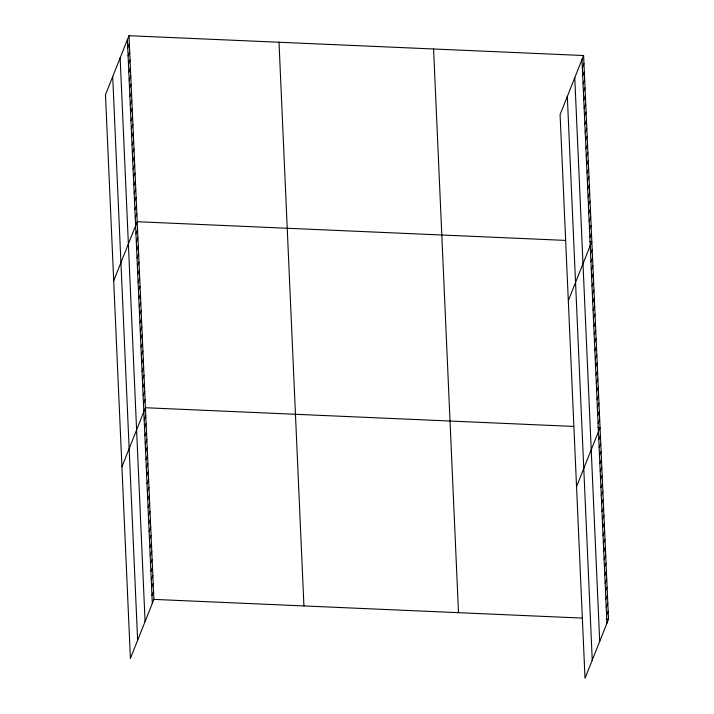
<?xml version="1.0" encoding="UTF-8"?>
<svg xmlns="http://www.w3.org/2000/svg" width="714" height="714" viewBox="0 0 714 714"><rect width="100%" height="100%" fill="white"/><g stroke="black" fill="none" stroke-linecap="round" stroke-linejoin="round"><path stroke-width="1.07" d="M128.984 35.7L105.476 94.775L130.403 658.469L153.912 599.394L128.984 35.7L583.597 55.531L608.524 619.225L585.016 678.3L560.088 114.606L583.597 55.531M127.735 47.82L129.341 43.786M128.092 55.906L129.698 51.872M128.449 63.992L130.055 59.967M128.806 72.078L130.412 68.053M129.163 80.164L130.769 76.139M129.52 88.259L131.126 84.225M129.877 96.345L131.483 92.311M130.243 104.431L131.84 100.406M130.6 112.517L132.197 108.492M130.957 120.604L132.554 116.578M131.314 128.698L132.911 124.664M131.671 136.785L133.277 132.75M132.028 144.871L133.634 140.845M132.385 152.957L133.991 148.931M132.742 161.043L134.348 157.018M133.099 169.138L134.705 165.104M133.456 177.224L135.062 173.19M133.813 185.31L135.419 181.285M134.17 193.396L135.776 189.371M134.535 201.482L136.133 197.457M134.892 209.577L136.49 205.543M135.249 217.663L136.847 213.629M113.696 280.789L137.204 221.715L565.345 240.395M135.963 233.835L137.561 229.81M136.32 241.921L137.927 237.896M136.677 250.007L138.284 245.982M137.034 258.102L138.641 254.068M137.391 266.188L138.998 262.154M137.748 274.274L139.355 270.249M138.105 282.36L139.712 278.335M138.462 290.446L140.069 286.421M138.819 298.541L140.426 294.507M139.185 306.627L140.783 302.593M139.542 314.713L141.14 310.688M139.899 322.799L141.497 318.774M140.256 330.885L141.854 326.86M140.613 338.98L142.22 334.946M140.97 347.066L142.577 343.032M141.327 355.153L142.934 351.127M141.684 363.239L143.291 359.213M142.041 371.325L143.648 367.299M142.398 379.42L144.005 375.385M142.755 387.506L144.362 383.472M143.112 395.592L144.719 391.567M143.469 403.678L145.076 399.653M121.924 466.813L145.433 407.739L573.574 426.419M144.183 419.752L145.79 415.726M144.54 427.74L146.138 423.705M144.888 435.727L146.495 431.693M145.245 443.706L146.852 439.681M145.594 451.694L147.2 447.669M145.951 459.682L147.557 455.648M146.308 467.67L147.905 463.636M146.656 475.649L148.262 471.624M147.013 483.637L148.61 479.612M147.361 491.625L148.967 487.591M147.718 499.613L149.324 495.578M148.066 507.592L149.672 503.566M148.423 515.579L150.029 511.554M148.78 523.567L150.377 519.533M149.128 531.555L150.734 527.521M149.485 539.534L151.082 535.509M149.833 547.522L151.439 543.497M150.19 555.51L151.796 551.476M150.538 563.498L152.144 559.464M150.895 571.477L152.501 567.451M151.252 579.465L152.85 575.439M151.6 587.452L153.207 583.427M151.957 595.44L153.555 591.406M582.347 67.651L583.954 63.617M582.713 75.738L584.311 71.712M583.07 83.824L584.668 79.798M583.427 91.91L585.025 87.884M583.784 100.005L585.382 95.971M584.141 108.091L585.739 104.057M584.498 116.177L586.105 112.143M584.855 124.263L586.462 120.238M585.212 132.349L586.819 128.324M585.569 140.435L587.176 136.41M585.926 148.53L587.533 144.496M586.283 156.616L587.89 152.582M586.64 164.702L588.247 160.677M586.997 172.788L588.604 168.763M587.363 180.874L588.961 176.849M587.72 188.969L589.318 184.935M588.077 197.055L589.675 193.021M588.434 205.141L590.032 201.116M588.791 213.227L590.398 209.202M589.148 221.313L590.755 217.288M589.505 229.408L591.112 225.374M589.862 237.494L591.469 233.46M568.317 300.621L591.826 241.555L589.621 241.457M590.576 253.666L592.183 249.641M590.933 261.752L592.54 257.727M591.29 269.847L592.897 265.813M591.647 277.933L593.254 273.899M592.013 286.019L593.611 281.994M592.37 294.106L593.968 290.08M592.727 302.192L594.325 298.166M593.084 310.287L594.682 306.252M593.441 318.373L595.048 314.338M593.798 326.459L595.405 322.433M594.155 334.545L595.762 330.52M594.512 342.631L596.119 338.606M594.869 350.726L596.476 346.692M595.226 358.812L596.833 354.778M595.583 366.898L597.19 362.873M595.94 374.984L597.547 370.959M596.306 383.07L597.904 379.045M596.663 391.165L598.261 387.131M597.02 399.251L598.618 395.217M597.377 407.337L598.975 403.303M597.734 415.423L599.332 411.398M598.091 423.509L599.698 419.484M576.546 486.645L600.055 427.57L597.841 427.472M598.805 439.583L600.403 435.558M599.153 447.571L600.76 443.546M599.51 455.559L601.108 451.525M599.858 463.547L601.465 459.513M600.215 471.526L601.822 467.5M600.563 479.513L602.17 475.488M600.92 487.501L602.527 483.467M601.277 495.489L602.875 491.455M601.625 503.468L603.232 499.443M601.982 511.456L603.58 507.431M602.33 519.444L603.937 515.41M602.687 527.432L604.294 523.398M603.035 535.411L604.642 531.386M603.392 543.399L604.999 539.373M603.749 551.386L605.347 547.352M604.098 559.374L605.704 555.34M604.455 567.353L606.052 563.328M604.803 575.341L606.409 571.316M605.16 583.329L606.766 579.295M605.508 591.317L607.114 587.283M605.865 599.296L607.471 595.271M606.222 607.284L607.819 603.259M606.57 615.272L608.176 611.238M153.912 599.394L582.053 618.074M606.32 619.127L608.524 619.225M581.99 59.565L606.927 623.26M574.761 77.728L599.698 641.422M567.318 96.444L592.245 660.138M433.577 48.989L458.504 612.683M279.004 42.242L303.932 605.936M127.378 39.725L152.305 603.419M120.148 57.896L145.076 621.591M112.705 76.612L137.632 640.306"/></g></svg>
